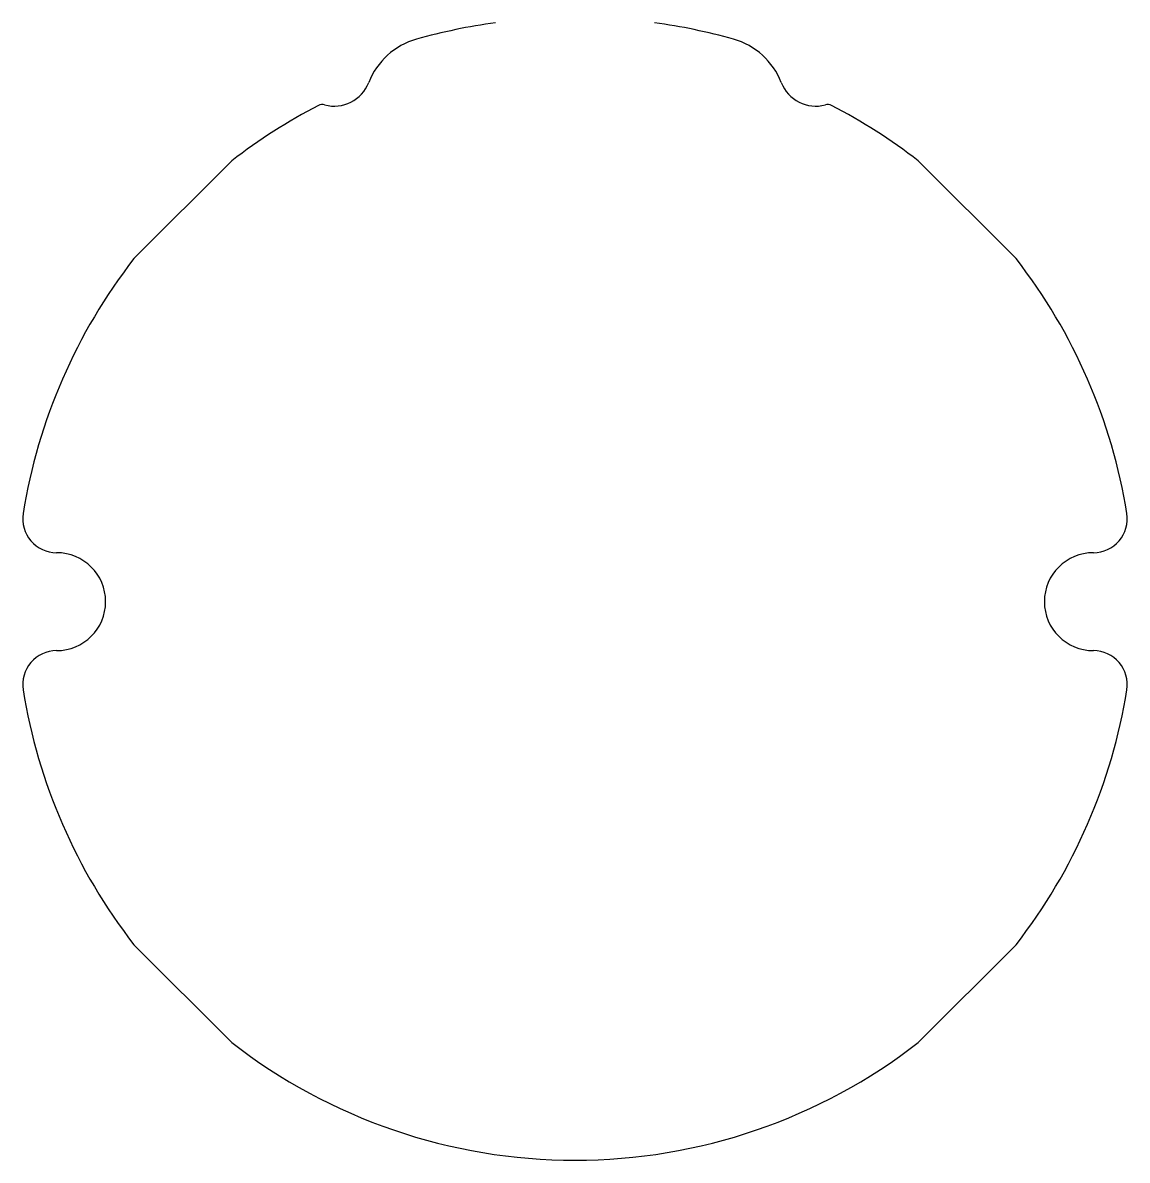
# Model space of a CAD drawing. Header units: millimetres. Extents: x -32.1 to 32.1, y -32.5 to 33.7.
import ezdxf

# ---------------------------------------------------------------- set-up
doc = ezdxf.new("R2010")
doc.units = ezdxf.units.MM
doc.layers.add('Sketch001', color=7, linetype='CONTINUOUS')

msp = doc.modelspace()

# ---------------------------------------------------------------- linework, layer by layer
at = {"layer": 'Sketch001'}
for p, q in [((-19.9592, 25.6491), (-25.6491, 19.9592)), ((19.9592, 25.6491), (25.6491, 19.9592)), ((-25.6491, -19.9592), (-19.9592, -25.6491)), ((25.6491, -19.9592), (19.9592, -25.6491))]:
    msp.add_line(p, q, dxfattribs=at)
for centre, radius, start, end in [((0, 0), 34, 97.8181, 105.736), ((0, 0), 34, 74.2642, 82.1819), ((-8.08202, 28.684), 4.19918, 105.736, 158.762), ((8.08202, 28.684), 4.19918, 21.2376, 74.2642), ((-14, 30.9839), 2.15, -105.196, -21.2376), ((14, 30.9839), 2.15, -158.762, -74.8036), ((0, 0), 32.5, 117.336, 127.889), ((-14.6946, 28.4265), 0.5, 74.8036, 117.336), ((14.6946, 28.4265), 0.5, 62.664, 105.196), ((0, 0), 32.5, 52.1112, 62.664), ((0, 0), 32.5, 142.111, 170.922), ((0, 0), 32.5, 9.0783, 37.8888), ((-30.15, 4.81754), 1.96754, 170.922, -90), ((30.15, 4.81754), 1.96754, -90, 9.0783), ((-30.15, 0), 2.85, -90, 90), ((30.15, 0), 2.85, 90, -90), ((-30.15, -4.81754), 1.96754, 90, -170.922), ((30.15, -4.81754), 1.96754, -9.0783, 90), ((0, 0), 32.5, -170.922, -142.111), ((0, 0), 32.5, -37.8888, -9.0783), ((0, 0), 32.5, -127.889, -90), ((0, 0), 32.5, -90, -52.1112)]:
    msp.add_arc(centre, radius, start, end, dxfattribs=at)

doc.saveas('drawing.dxf')
